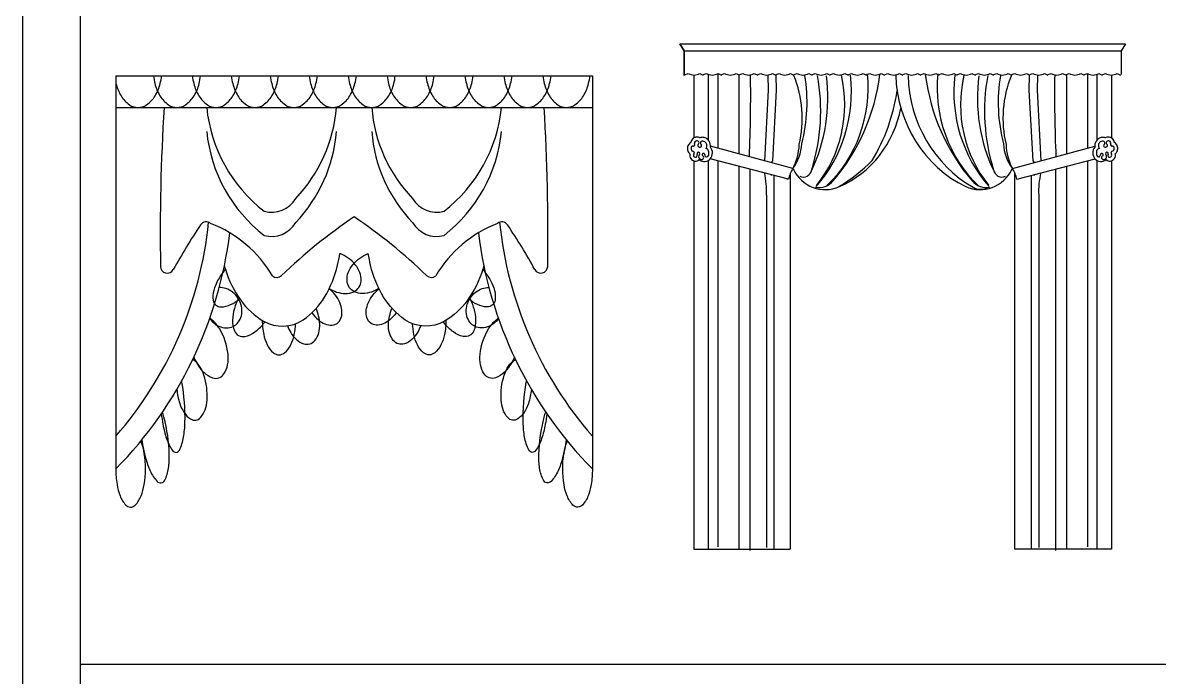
# Model space of a CAD drawing. Header units: inches. Extents: x 10 to 52.5, y 12.6 to 37.4.
# Drawn here: x 31.53 to 38.19, y 28.83 to 32.66 of the extents above; entities that cross this region are included whole.
import ezdxf

# ---------------------------------------------------------------- set-up
doc = ezdxf.new("R2010")
doc.units = ezdxf.units.IN
doc.header["$MEASUREMENT"] = 0
for name, color, linetype in [('02', 2, 'Continuous'), ('4', 4, 'Continuous'), ('kadrbm', 4, 'Continuous')]:
    doc.layers.add(name, color=color, linetype=linetype)

# ---------------------------------------------------------------- blocks, each defined once
blk = doc.blocks.new('kadrbm')
at = {"layer": 'kadrbm', "color": 4}
blk.add_lwpolyline([(0, 0), (0, 24.7972), (21, 24.7972), (21, 0), (0, 0)], close=True, dxfattribs=at)
blk.add_lwpolyline([(20.6631, 0.3257), (20.6631, 24.4603), (0.3369, 24.4603), (0.3369, 0.3257), (20.6631, 0.3257)], dxfattribs=at)

msp = doc.modelspace()

# ---------------------------------------------------------------- linework, layer by layer
at = {"layer": '02'}
for p, q in [((35.4061, 32.4976), (35.3815, 32.5393)), ((35.3815, 32.5393), (37.9947, 32.5393)), ((35.3815, 32.5393), (35.4063, 32.4973)), ((37.9947, 32.5393), (37.97, 32.4973)), ((35.4063, 32.3535), (35.4061, 32.4976)), ((35.4061, 32.4976), (37.9702, 32.4976)), ((35.4063, 32.4973), (35.4063, 32.3535)), ((37.97, 32.4973), (37.97, 32.3585)), ((35.4086, 32.3573), (35.4311, 32.3662)), ((35.4626, 32.3574), (35.4626, 31.9872)), ((35.4989, 32.3662), (35.5188, 32.3562)), ((35.515, 32.3573), (35.5375, 32.3662)), ((35.548, 32.3597), (35.548, 31.9758)), ((35.6032, 32.3597), (35.6032, 31.928)), ((35.6053, 32.3662), (35.6252, 32.3562)), ((35.6214, 32.3573), (35.6439, 32.3662)), ((35.7117, 32.3662), (35.7316, 32.3562)), ((35.7272, 32.3597), (35.7272, 31.8945)), ((35.7278, 32.3573), (35.7503, 32.3662)), ((35.8181, 32.3662), (35.838, 32.3562)), ((35.8342, 32.3573), (35.8567, 32.3662)), ((35.8967, 32.3549), (35.8989, 32.2683)), ((35.9245, 32.3662), (35.9443, 32.3562)), ((35.9406, 32.3573), (35.9631, 32.3662)), ((35.9451, 32.3549), (35.9473, 32.2683)), ((36.0309, 32.3662), (36.0507, 32.3562)), ((36.047, 32.3573), (36.0694, 32.3662)), ((36.1373, 32.3662), (36.1571, 32.3562)), ((36.1534, 32.3573), (36.1758, 32.3662)), ((36.2437, 32.3662), (36.2635, 32.3562)), ((36.2598, 32.3573), (36.2822, 32.3662)), ((36.3501, 32.3662), (36.3699, 32.3562)), ((36.3662, 32.3573), (36.3886, 32.3662)), ((36.4565, 32.3662), (36.4763, 32.3562)), ((36.4726, 32.3573), (36.495, 32.3662)), ((36.5628, 32.3662), (36.5827, 32.3562)), ((36.579, 32.3573), (36.6014, 32.3662)), ((36.6692, 32.3662), (36.6891, 32.3562)), ((36.6854, 32.3573), (36.7078, 32.3662)), ((36.7756, 32.3662), (36.7955, 32.3562)), ((36.7918, 32.3573), (36.8142, 32.3662)), ((36.882, 32.3662), (36.9019, 32.3562)), ((36.8982, 32.3573), (36.9206, 32.3662)), ((36.9884, 32.3662), (37.0083, 32.3562)), ((37.0046, 32.3573), (37.027, 32.3662)), ((37.0948, 32.3662), (37.1147, 32.3562)), ((37.111, 32.3573), (37.1334, 32.3662)), ((37.2012, 32.3662), (37.2211, 32.3562)), ((37.2174, 32.3573), (37.2398, 32.3662)), ((37.3076, 32.3662), (37.3275, 32.3562)), ((37.3238, 32.3573), (37.3462, 32.3662)), ((37.414, 32.3662), (37.4339, 32.3562)), ((37.4312, 32.3549), (37.429, 32.2683)), ((37.4302, 32.3573), (37.4526, 32.3662)), ((37.4796, 32.3549), (37.4774, 32.2683)), ((37.5204, 32.3662), (37.5403, 32.3562)), ((37.5366, 32.3573), (37.559, 32.3662)), ((37.6268, 32.3662), (37.6467, 32.3562)), ((37.643, 32.3573), (37.6654, 32.3662)), ((37.6491, 32.3597), (37.6491, 31.8945)), ((37.7332, 32.3662), (37.7531, 32.3562)), ((37.7494, 32.3573), (37.7718, 32.3662)), ((37.7731, 32.3597), (37.7731, 31.928)), ((37.8282, 32.3597), (37.8282, 31.9758)), ((37.8396, 32.3662), (37.8595, 32.3562)), ((37.8558, 32.3573), (37.8782, 32.3662)), ((37.9137, 32.3574), (37.9137, 31.9872)), ((37.946, 32.3662), (37.9659, 32.3562)), ((35.8989, 32.2683), (35.877, 31.8539)), ((35.9473, 32.2683), (35.9253, 31.8525)), ((37.429, 32.2683), (37.451, 31.8525)), ((37.4774, 32.2683), (37.4993, 31.8539)), ((32.0727, 32.1659), (34.8681, 32.1659)), ((36.0446, 31.8086), (35.5608, 31.9395)), ((37.3317, 31.8086), (37.8155, 31.9395)), ((35.4626, 31.854), (35.4626, 29.5756)), ((35.548, 31.8553), (35.548, 29.5759)), ((36.0187, 31.7454), (35.5592, 31.8644)), ((35.6032, 31.853), (35.6032, 29.5905)), ((35.7272, 31.8209), (35.7272, 29.5759)), ((35.7922, 31.804), (35.7922, 29.5678)), ((35.9253, 31.8525), (35.9165, 31.8432)), ((37.3575, 31.7454), (37.8171, 31.8644)), ((37.451, 31.8525), (37.4598, 31.8432)), ((37.5841, 31.804), (37.5841, 29.5678)), ((37.6491, 31.8209), (37.6491, 29.5759)), ((37.7731, 31.853), (37.7731, 29.5905)), ((37.8282, 31.8553), (37.8282, 29.5759)), ((37.9137, 31.854), (37.9137, 29.5756)), ((35.9336, 31.7674), (35.9336, 29.5791)), ((36.0291, 31.7791), (36.0291, 29.5756)), ((37.3471, 29.5756), (37.3471, 31.7791)), ((37.4427, 31.7674), (37.4427, 29.5791)), ((35.8899, 31.6528), (35.8899, 29.5861)), ((37.4864, 31.6528), (37.4864, 29.5861)), ((35.4626, 29.5756), (36.0291, 29.5756)), ((37.9137, 29.5756), (37.3471, 29.5756))]:
    msp.add_line(p, q, dxfattribs=at)
for points in [[(32.2531, 32.1814, 0.106996), (32.3032, 32.2344, 0.07478), (32.3331, 32.3061, 0.029546), (32.3415, 32.3507, 0.024754)], [(32.2934, 32.3507, 0.029546), (32.3018, 32.3061, 0.07478), (32.3317, 32.2344, 0.106996), (32.3818, 32.1814, 0.309503), (32.4815, 32.1814)], [(32.4815, 32.1814, 0.106996), (32.5317, 32.2344, 0.07478), (32.5615, 32.3061, 0.029546), (32.57, 32.3507, 0.024754)], [(32.5218, 32.3507, 0.029546), (32.5302, 32.3061, 0.07478), (32.5601, 32.2344, 0.106996), (32.6102, 32.1814, 0.309503), (32.71, 32.1814)], [(32.71, 32.1814, 0.106996), (32.7601, 32.2344, 0.07478), (32.7899, 32.3061, 0.029546), (32.7984, 32.3507, 0.024754)], [(32.7502, 32.3507, 0.029546), (32.7587, 32.3061, 0.07478), (32.7885, 32.2344, 0.106996), (32.8386, 32.1814, 0.309503), (32.9384, 32.1814)], [(32.9384, 32.1814, 0.106996), (32.9885, 32.2344, 0.07478), (33.0184, 32.3061, 0.029546), (33.0268, 32.3507, 0.024754)], [(32.9786, 32.3507, 0.029546), (32.9871, 32.3061, 0.07478), (33.0169, 32.2344, 0.106996), (33.0671, 32.1814, 0.309503), (33.1668, 32.1814)], [(33.1668, 32.1814, 0.106996), (33.2169, 32.2344, 0.07478), (33.2468, 32.3061, 0.029546), (33.2552, 32.3507, 0.024754)], [(33.2071, 32.3507, 0.029546), (33.2155, 32.3061, 0.07478), (33.2454, 32.2344, 0.106996), (33.2955, 32.1814, 0.309503), (33.3952, 32.1814)], [(33.3952, 32.1814, 0.106996), (33.4453, 32.2344, 0.07478), (33.4752, 32.3061, 0.029546), (33.4836, 32.3507, 0.024754)], [(33.4355, 32.3507, 0.029546), (33.4439, 32.3061, 0.07478), (33.4738, 32.2344, 0.106996), (33.5239, 32.1814, 0.309503), (33.6236, 32.1814)], [(33.6236, 32.1814, 0.106996), (33.6737, 32.2344, 0.07478), (33.7036, 32.3061, 0.029546), (33.712, 32.3507, 0.024754)], [(33.6639, 32.3507, 0.029546), (33.6723, 32.3061, 0.07478), (33.7022, 32.2344, 0.106996), (33.7523, 32.1814, 0.309503), (33.852, 32.1814)], [(33.852, 32.1814, 0.106996), (33.9021, 32.2344, 0.07478), (33.932, 32.3061, 0.029546), (33.9404, 32.3507, 0.024754)], [(33.8923, 32.3507, 0.029546), (33.9007, 32.3061, 0.07478), (33.9306, 32.2344, 0.106996), (33.9807, 32.1814, 0.309503), (34.0804, 32.1814)], [(34.0804, 32.1814, 0.106996), (34.1306, 32.2344, 0.07478), (34.1604, 32.3061, 0.029546), (34.1689, 32.3507, 0.024754)], [(34.1207, 32.3507, 0.029546), (34.1291, 32.3061, 0.07478), (34.159, 32.2344, 0.106996), (34.2091, 32.1814, 0.309503), (34.3089, 32.1814)], [(34.3089, 32.1814, 0.106996), (34.359, 32.2344, 0.07478), (34.3888, 32.3061, 0.029546), (34.3973, 32.3507, 0.024754)], [(34.3491, 32.3507, 0.029546), (34.3576, 32.3061, 0.07478), (34.3874, 32.2344, 0.106996), (34.4375, 32.1814, 0.309503), (34.5373, 32.1814)], [(34.5373, 32.1814, 0.106996), (34.5874, 32.2344, 0.07478), (34.6173, 32.3061, 0.029546), (34.6257, 32.3507, 0.024754)], [(34.5775, 32.3507, 0.029546), (34.586, 32.3061, 0.07478), (34.6158, 32.2344, 0.106996), (34.666, 32.1814, 0.309503), (34.7657, 32.1814)], [(34.7657, 32.1814, 0.106996), (34.8158, 32.2344, 0.07478), (34.8457, 32.3061, 0.029546), (34.8541, 32.3507, 0.024754)], [(32.0727, 32.3088, 0.001819), (32.0734, 32.3061, 0.07478), (32.1033, 32.2344, 0.106996), (32.1534, 32.1814, 0.309503), (32.2531, 32.1814)], [(32.7093, 31.2368, 0.005437), (32.7152, 31.2173, 0.079096), (32.8053, 31.0359, 0.107155), (32.9399, 30.9133, 0.288738), (33.1721, 30.9219, 0.107155), (33.2973, 31.0541, 0.079096), (33.3737, 31.2417, 0.018447), (33.3869, 31.3096, 0.066571)], [(33.3246, 31.104, 0.053563), (33.3677, 31.0841, 0.08142), (33.4196, 31.0756, 0.106967), (33.4686, 31.0862, 0.27785), (33.5118, 31.149, 0.106967), (33.5042, 31.1985, 0.08142), (33.4777, 31.244, 0.128043), (33.3869, 31.3096, 0.08142)], [(33.6163, 31.104, -0.053563), (33.5731, 31.0841, -0.08142), (33.5212, 31.0756, -0.106967), (33.4722, 31.0862, -0.27785), (33.429, 31.149, -0.106967), (33.4366, 31.1985, -0.08142), (33.4631, 31.244, -0.128043), (33.5539, 31.3096, -0.08142)], [(34.2315, 31.2368, -0.005437), (34.2256, 31.2173, -0.079096), (34.1356, 31.0359, -0.107155), (34.001, 30.9133, -0.288738), (33.7687, 30.9219, -0.107155), (33.6435, 31.0541, -0.079096), (33.5671, 31.2417, -0.018447), (33.5539, 31.3096, -0.066571)], [(32.7152, 31.2173, 0.047374), (32.67, 31.1508, 0.061075), (32.6468, 31.0927, 0.10217), (32.6436, 31.0354, 0.382225), (32.6904, 30.9966, 0.10217), (32.7462, 31.0103, 0.061075), (32.7989, 31.0439, 0.000356), (32.7994, 31.0443, 0.047374)], [(34.2256, 31.2173, -0.047374), (34.2709, 31.1508, -0.061075), (34.2941, 31.0927, -0.10217), (34.2972, 31.0354, -0.382225), (34.2504, 30.9966, -0.10217), (34.1946, 31.0103, -0.061075), (34.1419, 31.0439, -0.000356), (34.1415, 31.0443, -0.047374)], [(32.6233, 30.9279, 0.062724), (32.6491, 30.9009, 0.090513), (32.6885, 30.8792, 0.10423), (32.7321, 30.8743, 0.236313), (32.7969, 30.9148, 0.10423), (32.8116, 30.9561, 0.090513), (32.8094, 31.001, 0.166617), (32.7581, 31.0832, 0.090513), (32.7187, 31.1048, 0.093948), (32.6795, 31.1101, 0.116551)], [(33.2613, 30.9203, 0.078765), (33.2993, 30.8972, 0.107167), (33.3409, 30.89, 0.290303), (33.3915, 30.925, 0.107167), (33.3993, 30.9664, 0.078765), (33.3912, 31.0102, 0.132911), (33.3315, 31.0964, 0.01721), (33.3238, 31.1025, 0.107167)], [(33.7175, 30.9629, -0.071457), (33.6796, 30.9203, -0.078765), (33.6415, 30.8972, -0.107167), (33.6, 30.89, -0.290304), (33.5494, 30.925, -0.107167), (33.5415, 30.9664, -0.078765), (33.5496, 31.0102, -0.132911), (33.6093, 31.0964, -0.01721), (33.617, 31.1025, -0.107167)], [(34.3176, 30.9279, -0.062724), (34.2917, 30.9009, -0.090513), (34.2523, 30.8792, -0.10423), (34.2088, 30.8743, -0.236313), (34.1439, 30.9148, -0.10423), (34.1293, 30.9561, -0.090513), (34.1314, 31.001, -0.166617), (34.1827, 31.0832, -0.090513), (34.2222, 31.1048, -0.093948), (34.2614, 31.1101, -0.116551)], [(32.7937, 31.0527, 0.039869), (32.7684, 30.9869, 0.063471), (32.7573, 30.9191, 0.10349), (32.7682, 30.8567, 0.368598), (32.8304, 30.8238, 0.10349), (32.8881, 30.85, 0.063471), (32.9379, 30.8972, 0.008584), (32.9473, 30.9092, 0.049658)], [(34.1471, 31.0527, -0.039869), (34.1725, 30.9869, -0.063471), (34.1835, 30.9191, -0.10349), (34.1727, 30.8567, -0.368598), (34.1105, 30.8238, -0.10349), (34.0528, 30.85, -0.063471), (34.0029, 30.8972, -0.008584), (33.9935, 30.9092, -0.049658)], [(33.0798, 30.8861, 0.042411), (33.0989, 30.8464, 0.075021), (33.1321, 30.8055, 0.107022), (33.175, 30.7806, 0.308321), (33.2402, 30.7998, 0.107022), (33.2629, 30.8439, 0.075021), (33.2687, 30.8963, 0.091179), (33.2481, 30.988, 0.075021)], [(33.2233, 30.9629, 0.071457), (33.2613, 30.9203)], [(33.861, 30.8861, -0.042411), (33.842, 30.8464, -0.075021), (33.8087, 30.8055, -0.107022), (33.7659, 30.7806, -0.308321), (33.7006, 30.7998, -0.107022), (33.678, 30.8439, -0.075021), (33.6722, 30.8963, -0.091179), (33.6928, 30.988, -0.075021)], [(32.5301, 30.7014, 0.032369), (32.5513, 30.6602, 0.068464), (32.5904, 30.6115, 0.105589), (32.64, 30.5813, 0.341533), (32.7073, 30.6037, 0.105589), (32.7288, 30.6576, 0.068464), (32.7309, 30.72, 0.109608), (32.6819, 30.8674, 0.068464), (32.6428, 30.916, 0.042539), (32.6243, 30.9307, 0.166058)], [(32.932, 30.918, 0.051319), (32.9401, 30.835)], [(32.9401, 30.835, 0.063899), (32.9607, 30.7746, 0.103705), (32.9969, 30.7281, 0.366208), (33.0629, 30.7281, 0.103705), (33.0991, 30.7746, 0.063899), (33.1197, 30.835, 0.039301), (33.1274, 30.8984, 0.050073)], [(34.0088, 30.918, -0.051319), (34.0007, 30.835, -0.063899), (33.9802, 30.7746, -0.103705), (33.9439, 30.7281, -0.366208), (33.8779, 30.7281, -0.103705), (33.8417, 30.7746, -0.063899), (33.8212, 30.835, -0.039301), (33.8134, 30.8984, -0.050073)], [(34.4107, 30.7014, -0.032369), (34.3895, 30.6602, -0.068464), (34.3504, 30.6115, -0.105589), (34.3009, 30.5813, -0.341533), (34.2335, 30.6037, -0.105589), (34.212, 30.6576, -0.068464), (34.2099, 30.72, -0.109608), (34.259, 30.8674, -0.068464), (34.2981, 30.916, -0.042539), (34.3165, 30.9307, -0.166058)], [(32.4481, 30.4306, 0.063026), (32.4731, 30.3782, 0.103261), (32.5107, 30.3402, 0.371092), (32.5691, 30.3475, 0.103261), (32.5962, 30.3936, 0.063026), (32.6076, 30.4505, 0.098698), (32.5893, 30.597, 0.063026), (32.5642, 30.6493, 0.103261), (32.5267, 30.6874, 0.016459), (32.5242, 30.6889, 0.179564)], [(34.5103, 30.5132, -0.056085), (34.4928, 30.4306, -0.063026), (34.4677, 30.3782, -0.103261), (34.4301, 30.3402, -0.371092), (34.3717, 30.3475, -0.103261), (34.3446, 30.3936, -0.063026), (34.3332, 30.4505, -0.098698), (34.3515, 30.597, -0.063026), (34.3766, 30.6493, -0.103261), (34.4142, 30.6874, -0.016459), (34.4167, 30.6889, -0.179564)], [(32.3395, 30.3701, 0.013219), (32.3489, 30.3087, 0.034853), (32.3701, 30.2247, 0.073688), (32.4055, 30.1541, 0.569854), (32.446, 30.1573, 0.073688), (32.4701, 30.2324, 0.034853), (32.4783, 30.3186, 0.050697), (32.4601, 30.5558)], [(32.4601, 30.5558, 0.002774), (32.4588, 30.5626, 0.073688)], [(34.6013, 30.3701, -0.013219), (34.5919, 30.3087, -0.034853), (34.5707, 30.2247, -0.073688), (34.5353, 30.1541, -0.569854), (34.4949, 30.1573, -0.073688), (34.4707, 30.2324, -0.034853), (34.4626, 30.3186, -0.050697), (34.4808, 30.5558, -0.002774), (34.482, 30.5626, -0.073688)], [(32.4305, 30.5132, 0.056085), (32.4481, 30.4306)], [(32.2254, 30.2176, 0.028804), (32.2471, 30.112, 0.04024), (32.2741, 30.0355, 0.081692), (32.3148, 29.974, 0.524294), (32.36, 29.9804, 0.081692), (32.3818, 30.0509, 0.04024), (32.3864, 30.1319, 0.059115), (32.3552, 30.3503, 0.0154), (32.3463, 30.3801, 0.081692)], [(34.7154, 30.2176, -0.028804), (34.6938, 30.112, -0.04024), (34.6667, 30.0355, -0.081692), (34.626, 29.974, -0.524295), (34.5808, 29.9804, -0.081692), (34.559, 30.0509, -0.04024), (34.5544, 30.1319, -0.059115), (34.5856, 30.3503, -0.0154), (34.5945, 30.3801, -0.081692)], [(32.0727, 30.0471, 0.039951), (32.0797, 29.9558, 0.052847), (32.0976, 29.8888, 0.096042), (32.1311, 29.8351, 0.432784), (32.1867, 29.8349, 0.096042), (32.2206, 29.8883, 0.052847), (32.2391, 29.9551, 0.080031), (32.2398, 30.1377, 0.052847), (32.2219, 30.2047, 0.009385), (32.2196, 30.2105, 0.20711)], [(34.8681, 30.0471, -0.039951), (34.8612, 29.9558, -0.052847), (34.8433, 29.8888, -0.096042), (34.8098, 29.8351, -0.432784), (34.7542, 29.8349, -0.096042), (34.7202, 29.8883, -0.052847), (34.7018, 29.9551, -0.080031), (34.701, 30.1377, -0.052847), (34.7189, 30.2047, -0.009385), (34.7212, 30.2105, -0.20711)]]:
    msp.add_lwpolyline(points, format="xyb", dxfattribs=at)
for centre, radius, start, end in [((44.6265, 31.4257), 12.2933, 176.5477, 180.89156), ((33.4863, 32.256), 0.8852, 185.83873, 232.12936), ((32.5019, 32.2346), 0.8679, 316.15, 355.46289), ((34.4389, 32.2346), 0.8679, 184.53711, 223.85), ((33.4546, 32.256), 0.8852, 307.87064, 354.16127), ((22.3143, 31.4257), 12.2933, 359.10844, 3.4523), ((33.4863, 32.1147), 0.8852, 185.83873, 232.12936), ((32.5019, 32.0933), 0.8679, 316.15, 355.46289), ((34.4389, 32.0933), 0.8679, 184.53711, 223.85), ((33.4546, 32.1147), 0.8852, 307.87064, 354.16127), ((32.9864, 31.7142), 0.1629, 254.51027, 330.22278), ((33.9544, 31.7142), 0.1629, 209.77722, 285.48973), ((30.3754, 31.7205), 2.253, 318.88224, 354.20146), ((35.4348, 29.5437), 3.4564, 145.97753, 151.07157), ((32.6033, 31.4553), 0.04, 50.727, 145.97753), ((32.3681, 30.8107), 0.7241, 30.62074, 68.91807), ((32.9864, 31.5729), 0.1629, 254.51027, 330.22278), ((35.2252, 28.9209), 3.1399, 123.97763, 133.9672), ((31.7156, 28.9209), 3.1399, 46.0328, 56.02237), ((33.9544, 31.5729), 0.1629, 209.77722, 285.48973), ((34.5727, 30.8107), 0.7241, 111.08193, 149.37926), ((34.3376, 31.4553), 0.04, 34.02247, 129.273), ((36.5654, 31.7205), 2.253, 185.79854, 221.11776), ((31.506, 29.5437), 3.4564, 28.92843, 34.02247), ((30.3754, 31.7205), 2.3835, 315.40649, 353.0268), ((36.5654, 31.7205), 2.3835, 186.9732, 224.59351), ((32.3747, 31.235), 0.04, 180.89156, 331.07157), ((34.5661, 31.235), 0.04, 208.92843, 359.10844), ((33.0176, 31.2096), 0.04, 228.81182, 313.9672), ((33.9233, 31.2096), 0.04, 226.0328, 311.18818)]:
    msp.add_arc(centre, radius, start, end, dxfattribs=at)
for centre, major_axis, ratio, start_param, end_param in [((35.465, 32.426), (0, 0.0699), 0.939401, 2.599177, 3.684008), ((35.5714, 32.426), (0, 0.0699), 0.939401, 2.599177, 3.684008), ((35.6778, 32.426), (0, 0.0699), 0.939401, 2.599177, 3.684008), ((35.7842, 32.426), (0, 0.0699), 0.939401, 2.599177, 3.684008), ((28.1642, 32.2438), (0, 8.125), 0.939401, 4.667316, 4.726655), ((35.8906, 32.426), (0, 0.0699), 0.939401, 2.599177, 3.684008), ((35.997, 32.426), (0, 0.0699), 0.939401, 2.599177, 3.684008), ((35.5098, 32.1028), (0, 0.6279), 0.939401, 4.463486, 5.123773), ((36.1034, 32.426), (0, 0.0699), 0.939401, 2.599177, 3.684008), ((35.2729, 32.1969), (0, 0.9098), 0.939401, 4.441396, 4.885818), ((35.3671, 32.22), (0, 0.9392), 0.939401, 4.24121, 4.852672), ((35.1958, 32.146), (0, 1.0773), 0.939401, 4.386627, 4.906638), ((36.2098, 32.426), (0, 0.0699), 0.939401, 2.599177, 3.684008), ((35.6249, 32.2583), (0, 0.8122), 0.939401, 3.95807, 4.831427), ((35.6679, 32.1818), (0, 0.7244), 0.939401, 4.004847, 4.953527), ((35.7626, 32.2822), (0, 0.7699), 0.939401, 3.869998, 4.818362), ((35.478, 32.517), (0, 1.1576), 0.939401, 3.972298, 4.575071), ((36.3161, 32.426), (0, 0.0699), 0.939401, 2.599177, 3.684008), ((36.4225, 32.426), (0, 0.0699), 0.939401, 2.599177, 3.684008), ((36.5289, 32.426), (0, 0.0699), 0.939401, 2.599177, 3.684008), ((36.6353, 32.426), (0, 0.0699), 0.939401, 2.599177, 3.684008), ((37.3501, 32.3829), (0, 0.7484), 0.939401, 1.608274, 2.713279), ((36.7417, 32.426), (0, 0.0699), 0.939401, 2.599177, 3.684008), ((37.4439, 32.378), (0, 0.7713), 0.939401, 1.602932, 2.649342), ((36.8481, 32.426), (0, 0.0699), 0.939401, 2.599177, 3.684008), ((37.8983, 32.517), (0, 1.1576), 0.939401, 1.708114, 2.310888), ((37.6137, 32.2822), (0, 0.7699), 0.939401, 1.464824, 2.413187), ((36.9545, 32.426), (0, 0.0699), 0.939401, 2.599177, 3.684008), ((37.7514, 32.2583), (0, 0.8122), 0.939401, 1.451759, 2.325115), ((37.7084, 32.1818), (0, 0.7244), 0.939401, 1.329659, 2.278338), ((37.0609, 32.426), (0, 0.0699), 0.939401, 2.599177, 3.684008), ((38.0092, 32.22), (0, 0.9392), 0.939401, 1.430513, 2.041975), ((37.1673, 32.426), (0, 0.0699), 0.939401, 2.599177, 3.684008), ((38.1805, 32.146), (0, 1.0773), 0.939401, 1.376547, 1.896559), ((38.1034, 32.1969), (0, 0.9098), 0.939401, 1.397368, 1.841789), ((37.2737, 32.426), (0, 0.0699), 0.939401, 2.599177, 3.684008), ((37.8665, 32.1028), (0, 0.6279), 0.939401, 1.159412, 1.8197), ((37.3801, 32.426), (0, 0.0699), 0.939401, 2.599177, 3.684008), ((37.4865, 32.426), (0, 0.0699), 0.939401, 2.599177, 3.684008), ((37.5929, 32.426), (0, 0.0699), 0.939401, 2.599177, 3.684008), ((45.2121, 32.2438), (0, 8.125), 0.939401, 1.55653, 1.615869), ((37.6993, 32.426), (0, 0.0699), 0.939401, 2.599177, 3.684008), ((37.8057, 32.426), (0, 0.0699), 0.939401, 2.599177, 3.684008), ((37.9121, 32.426), (0, 0.0699), 0.939401, 2.599177, 3.684008), ((35.6765, 32.4292), (0, 1.0557), 0.939401, 4.137959, 4.555203), ((36.0913, 32.2926), (0, 0.638), 0.939401, 3.529848, 4.507805), ((35.4601, 31.9273), (0, 0.0362), 0.939401, 0.827398, 1.515236), ((35.4559, 31.9314), (0, 0.0302), 0.939401, 0.347472, 0.827398), ((35.4767, 31.9584), (0, 0.0324), 0.939401, 0.664732, 1.527775), ((35.4601, 31.9273), (0, 0.014), 0.939401, 0.827398, 1.515236), ((35.4559, 31.9314), (0, 0.00791), 0.939401, -0.196589, 0.827398), ((35.4593, 31.9493), (0, 0.0104), 0.939401, 2.945004, 3.828908), ((35.4804, 31.9534), (0, 0.0388), 0.939401, 0.124219, 0.664732), ((35.4592, 31.9494), (0, 0.0105), 0.939401, 3.828908, 5.15965), ((35.4767, 31.9584), (0, 0.0102), 0.939401, 0.664732, 2.018057), ((35.4804, 31.9534), (0, 0.0165), 0.939401, 0.124219, 0.664732), ((35.481, 31.9479), (0, 0.0443), 0.939401, -0.342344, 0.124219), ((35.481, 31.9479), (0, 0.022), 0.939401, -0.342344, 0.124219), ((35.4952, 31.9436), (0, 0.00964), 0.939401, 0.601904, 2.810936), ((35.4849, 31.9595), (0, 0.0097), 0.939401, 3.743497, 5.940841), ((35.4849, 31.9595), (0, 0.032), 0.939401, -0.498229, -0.342344), ((35.5145, 31.9516), (0, 0.0395), 0.939401, -0.094847, 0.424437), ((35.5109, 31.958), (0, 0.00975), 0.939401, 0.541108, 2.545449), ((35.5011, 31.9427), (0, 0.00879), 0.939401, 3.502541, 5.687041), ((35.5145, 31.9516), (0, 0.0172), 0.939401, -0.094847, 0.541108), ((35.5134, 31.9388), (0, 0.0301), 0.939401, -0.572314, -0.094847), ((35.5134, 31.9388), (0, 0.0524), 0.939401, -0.572314, -0.094847), ((35.5154, 31.9421), (0, 0.0262), 0.939401, -1.390748, -0.572314), ((35.5154, 31.9421), (0, 0.0262), 0.939401, 4.074099, 4.892437), ((35.5154, 31.9421), (0, 0.0484), 0.939401, -1.390748, -0.572314), ((35.5154, 31.9421), (0, 0.0484), 0.939401, 4.550154, 4.892437), ((35.8611, 31.9658), (0, 0.2507), 0.939401, 4.034814, 4.662959), ((35.7928, 31.9594), (0, 0.3075), 0.939401, 4.199879, 4.675805), ((37.5152, 31.9658), (0, 0.2507), 0.939401, 1.620226, 2.248371), ((37.5835, 31.9594), (0, 0.3075), 0.939401, 1.60738, 2.083307), ((37.8609, 31.9421), (0, 0.0484), 0.939401, 1.390748, 1.733031), ((37.8609, 31.9421), (0, 0.0484), 0.939401, 0.572314, 1.390748), ((37.8609, 31.9421), (0, 0.0262), 0.939401, 1.390748, 2.209086), ((37.8629, 31.9388), (0, 0.0524), 0.939401, 0.094847, 0.572314), ((37.8609, 31.9421), (0, 0.0262), 0.939401, 0.572314, 1.390748), ((37.8629, 31.9388), (0, 0.0301), 0.939401, 0.094847, 0.572314), ((37.8618, 31.9516), (0, 0.0395), 0.939401, -0.424437, 0.094847), ((37.8618, 31.9516), (0, 0.0172), 0.939401, -0.541108, 0.094847), ((37.8752, 31.9427), (0, 0.00879), 0.939401, 0.596144, 2.780644), ((37.8654, 31.958), (0, 0.00975), 0.939401, 3.737737, 5.742077), ((37.8914, 31.9595), (0, 0.032), 0.939401, 0.342344, 0.498229), ((37.8953, 31.9479), (0, 0.0443), 0.939401, -0.124219, 0.342344), ((37.8914, 31.9595), (0, 0.0097), 0.939401, 0.342344, 2.539689), ((37.8811, 31.9436), (0, 0.00964), 0.939401, 3.472249, 5.681281), ((37.8953, 31.9479), (0, 0.022), 0.939401, -0.124219, 0.342344), ((37.8959, 31.9534), (0, 0.0165), 0.939401, -0.664732, -0.124219), ((37.8959, 31.9534), (0, 0.0388), 0.939401, -0.664732, -0.124219), ((37.8996, 31.9584), (0, 0.0102), 0.939401, 4.265128, 5.618453), ((37.9171, 31.9494), (0, 0.0105), 0.939401, 1.123535, 2.454278), ((37.917, 31.9493), (0, 0.0104), 0.939401, 2.454278, 3.338181), ((37.8996, 31.9584), (0, 0.0324), 0.939401, -1.527775, -0.664732), ((37.9204, 31.9314), (0, 0.00791), 0.939401, -0.827398, 0.196589), ((37.9162, 31.9273), (0, 0.014), 0.939401, -1.515236, -0.827398), ((37.9204, 31.9314), (0, 0.0302), 0.939401, -0.827398, -0.347472), ((37.9162, 31.9273), (0, 0.0362), 0.939401, -1.515236, -0.827398), ((35.4686, 31.9268), (0, 0.0452), 0.939401, 1.515236, 2.047593), ((35.4582, 31.9211), (0, 0.0328), 0.939401, 2.047593, 2.537825), ((35.4685, 31.886), (0, 0.0307), 0.939401, 1.306258, 2.225686), ((35.4686, 31.9268), (0, 0.023), 0.939401, 1.515236, 2.047593), ((35.4582, 31.9211), (0, 0.0106), 0.939401, 2.047593, 3.039902), ((35.4561, 31.8992), (0, 0.0114), 0.939401, -1.053368, -0.101691), ((35.4685, 31.886), (0, 0.00843), 0.939401, 0.703193, 2.225686), ((35.476, 31.8922), (0, 0.0185), 0.939401, 2.225686, 2.976624), ((35.4574, 31.9), (0, 0.00984), 0.939401, 3.844786, 5.229818), ((35.4746, 31.883), (0, 0.00921), 0.939401, 2.976624, 4.070202), ((35.4905, 31.8945), (0, 0.00928), 0.939401, 0.725839, 2.022704), ((35.4721, 31.885), (0, 0.0125), 0.939401, 4.070202, 5.164297), ((35.49, 31.8951), (0, 0.00839), 0.939401, 3.949259, 7.009025), ((35.5067, 31.8782), (0, 0.0162), 0.939401, 0.807667, 2.413254), ((35.4984, 31.9536), (0, 0.0202), 0.939401, 2.810936, 3.141593), ((35.5249, 31.8999), (0, 0.0509), 0.939401, 2.465574, 5.451852), ((35.4984, 31.9504), (0, 0.017), 0.939401, 3.141593, 3.502541), ((35.5193, 31.8891), (0, 0.00818), 0.939401, 0.313039, 2.678285), ((35.5115, 31.8726), (0, 0.0103), 0.939401, 3.874291, 5.819878), ((35.5194, 31.8885), (0, 0.00876), 0.939401, 4.682962, 6.596224), ((35.5385, 31.8879), (0, 0.0116), 0.939401, 1.54137, 3.123057), ((35.5249, 31.8999), (0, 0.0287), 0.939401, -0.819316, -0.388254), ((35.5386, 31.8887), (0, 0.0123), 0.939401, 3.123057, 4.349478), ((35.5267, 31.9017), (0, 0.0262), 0.939401, -1.271088, -0.819316), ((35.5155, 31.898), (0, 0.0386), 0.939401, 4.349478, 5.012097), ((37.8514, 31.8999), (0, 0.0509), 0.939401, 0.831334, 3.817611), ((37.8608, 31.898), (0, 0.0386), 0.939401, 1.271088, 1.933708), ((37.8496, 31.9017), (0, 0.0262), 0.939401, 0.819316, 1.271088), ((37.8377, 31.8887), (0, 0.0123), 0.939401, 1.933708, 3.160129), ((37.8514, 31.8999), (0, 0.0287), 0.939401, 0.388254, 0.819316), ((37.8377, 31.8879), (0, 0.0116), 0.939401, 3.160129, 4.741816), ((37.8568, 31.8885), (0, 0.00876), 0.939401, -0.313039, 1.600223), ((37.8648, 31.8726), (0, 0.0103), 0.939401, 0.463308, 2.408894), ((37.857, 31.8891), (0, 0.00818), 0.939401, 3.6049, 5.970147), ((37.8779, 31.9504), (0, 0.017), 0.939401, 2.780644, 3.141593), ((37.8863, 31.8951), (0, 0.00839), 0.939401, -0.725839, 2.333926), ((37.8779, 31.9536), (0, 0.0202), 0.939401, 3.141593, 3.472249), ((37.8696, 31.8782), (0, 0.0162), 0.939401, 3.869932, 5.475519), ((37.8858, 31.8945), (0, 0.00928), 0.939401, 4.260481, 5.557346), ((37.9042, 31.885), (0, 0.0125), 0.939401, 1.118888, 2.212984), ((37.9017, 31.883), (0, 0.00921), 0.939401, 2.212984, 3.306562), ((37.9002, 31.8922), (0, 0.0185), 0.939401, 3.306562, 4.0575), ((37.9189, 31.9), (0, 0.00984), 0.939401, 1.053368, 2.438399), ((37.9202, 31.8992), (0, 0.0114), 0.939401, 0.101691, 1.053368), ((37.9078, 31.886), (0, 0.00843), 0.939401, 4.0575, 5.579992), ((37.9181, 31.9211), (0, 0.0106), 0.939401, 3.243283, 4.235593), ((37.9077, 31.9268), (0, 0.023), 0.939401, 4.235593, 4.767949), ((37.9078, 31.886), (0, 0.0307), 0.939401, 4.0575, 4.976927), ((37.9181, 31.9211), (0, 0.0328), 0.939401, 3.74536, 4.235593), ((37.9077, 31.9268), (0, 0.0452), 0.939401, 4.235593, 4.767949), ((35.476, 31.8922), (0, 0.0408), 0.939401, 2.225686, 2.976624), ((35.4746, 31.883), (0, 0.0315), 0.939401, 2.976624, 3.902823), ((35.5088, 31.8807), (0, 0.0196), 0.939401, 2.413254, 3.09169), ((35.5086, 31.876), (0, 0.0149), 0.939401, 3.09169, 3.874291), ((36.1855, 31.7057), (0, 0.1819), 0.939401, 0.96964, 1.350931), ((36.2353, 31.9126), (0, 0.2283), 0.939401, 2.054208, 3.538681), ((36.0719, 31.825), (0, 0.0337), 0.939401, 2.153399, 2.37372), ((36.0665, 31.8203), (0, 0.0264), 0.939401, 2.122344, 2.404776), ((35.8995, 32.5207), (0, 0.9292), 0.939401, 3.63749, 3.914692), ((37.141, 31.9126), (0, 0.2283), 0.939401, 2.744504, 4.228978), ((37.3098, 31.8203), (0, 0.0264), 0.939401, 3.87841, 4.160842), ((37.3044, 31.825), (0, 0.0337), 0.939401, 3.909465, 4.129786), ((37.1908, 31.7057), (0, 0.1819), 0.939401, -1.350931, -0.96964), ((37.8677, 31.876), (0, 0.0149), 0.939401, 2.408894, 3.191496), ((37.8675, 31.8807), (0, 0.0196), 0.939401, 3.191496, 3.869932), ((37.9017, 31.883), (0, 0.0315), 0.939401, 2.380362, 3.306562), ((37.9002, 31.8922), (0, 0.0408), 0.939401, 3.306562, 4.0575), ((35.504, 31.677), (0, 0.4114), 0.939401, 4.653685, 4.972985), ((35.9279, 31.7722), (0, 0.0119), 0.939401, 1.604222, 1.960833), ((36.1263, 31.7451), (0.0828, 0.0828), 1, 2.340151, 2.352948), ((36.139, 31.7438), (-0.0912, 0.0912), 1, 0.762579, 0.782311), ((36.1066, 31.8096), (0, 0.0518), 0.939401, 2.681741, 4.549601), ((36.1962, 31.8191), (0, 0.1224), 0.939401, 2.980152, 3.970406), ((37.18, 31.8191), (0, 0.1224), 0.939401, 2.312779, 3.303033), ((37.2696, 31.8096), (0, 0.0518), 0.939401, 1.733584, 3.601445), ((37.2372, 31.7438), (0.0912, 0.0912), 1, 5.500874, 5.520606), ((37.2499, 31.7451), (-0.0828, 0.0828), 1, 3.930237, 3.943034), ((37.4484, 31.7722), (0, 0.0119), 0.939401, 4.322352, 4.678964), ((37.8723, 31.677), (0, 0.4114), 0.939401, 1.3102, 1.6295), ((37.1465, 31.7876), (0, 0.1013), 0.939401, 2.649342, 3.557043)]:
    msp.add_ellipse(centre, major_axis=major_axis, ratio=ratio, start_param=start_param, end_param=end_param, dxfattribs=at)
at = {"layer": '4'}
for p, q in [((32.0727, 32.3507), (32.0727, 30.0471)), ((32.0727, 32.3507), (34.8681, 32.3507)), ((34.8681, 32.3507), (34.8681, 30.0471)), ((31.8636, 28.902), (52.1898, 28.902))]:
    msp.add_line(p, q, dxfattribs=at)

# ---------------------------------------------------------------- block references
at = {"layer": 'kadrbm'}
msp.add_blockref('kadrbm', (31.5267, 12.5763), dxfattribs=at)

doc.saveas('drawing.dxf')
